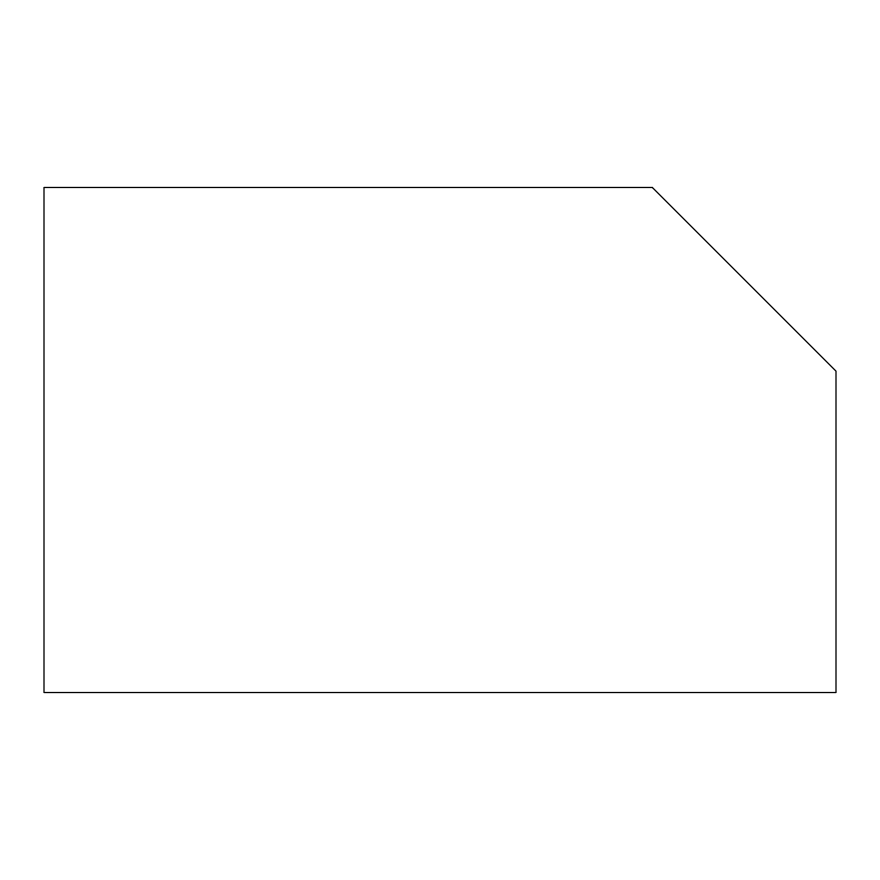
<?xml version="1.0" encoding="UTF-8"?>
<svg xmlns="http://www.w3.org/2000/svg" width="880" height="880" viewBox="0 0 880 880"><rect width="100%" height="100%" fill="white"/><g stroke="black" fill="none" stroke-linecap="round" stroke-linejoin="round"><path stroke-width="1.32" d="M652.344 187.473L44 187.473L44 692.527L836 692.527L836 371.129L652.344 187.473"/></g></svg>
